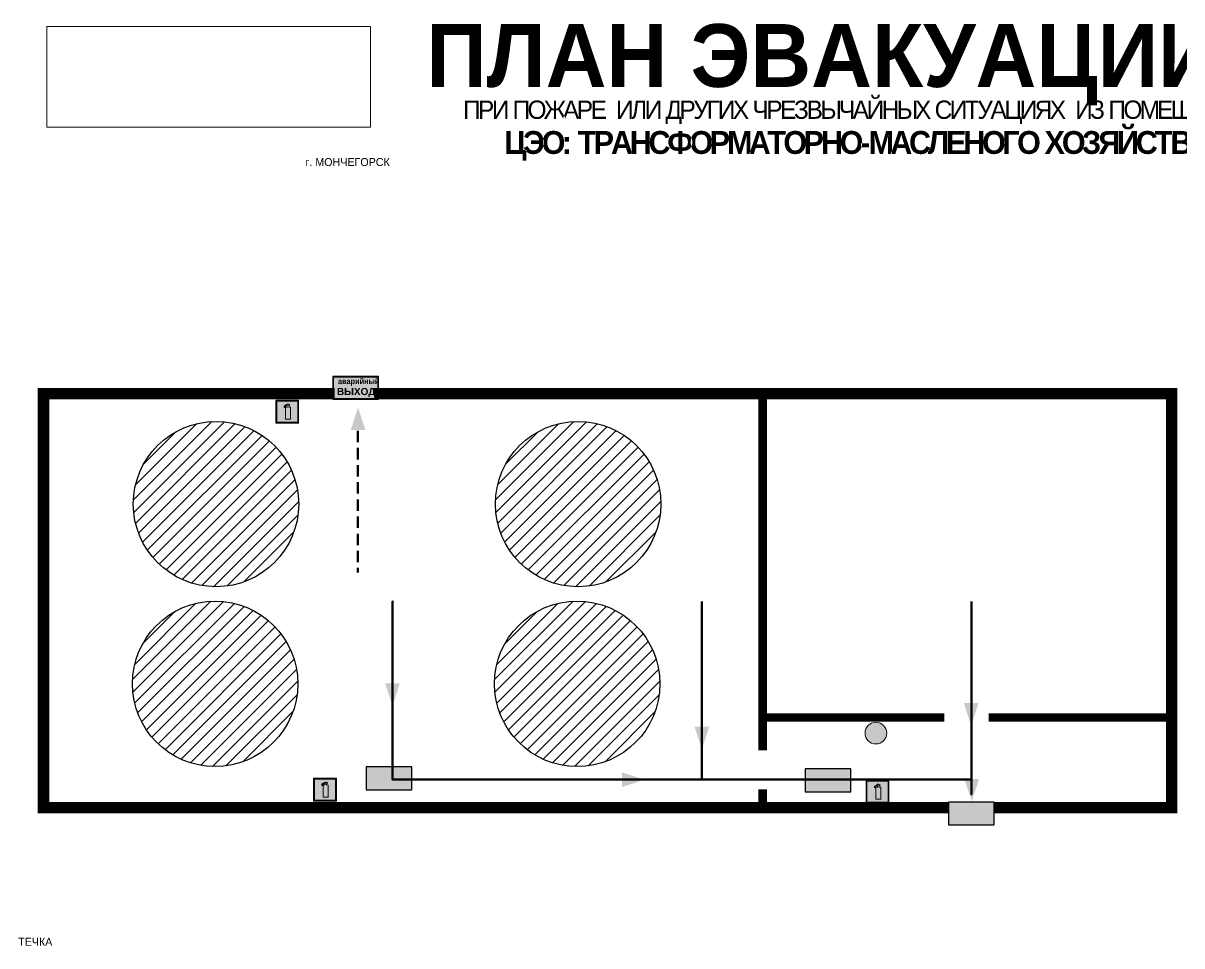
# Model space of a CAD drawing. Header units: millimetres. Extents: x 13114 to 67229, y 22859 to 38520.
# Drawn here: x 17880.1 to 18285.4, y 25122.9 to 25445.7 of the extents above; entities that cross this region are included whole.
import ezdxf

# ---------------------------------------------------------------- set-up
doc = ezdxf.new("R2010")
doc.units = ezdxf.units.MM
doc.linetypes.add('{ Wide Dash }', pattern=[12, 4, -2, 4, -2])
doc.layers.add('План_Штампы', color=7, linetype='Continuous')
doc.styles.add('обычный', font='arial.ttf')
picture_1 = doc.add_image_def('image1.jpg', size_in_pixel=(337, 105))

# ---------------------------------------------------------------- blocks, each defined once
blk = doc.blocks.new('A$C41C009D9')
at = {"true_color": 0xffffff}
blk.add_hatch(color=7, dxfattribs=at).paths.add_polyline_path([(0, 8), (-16, 8), (-16, 0), (0, 0)])
h = blk.add_hatch(color=126)
h.dxf.hatch_style = 1
h.paths.add_polyline_path([(-15.8, 7.8), (-15.8, 0.2), (-0.2, 0.2), (-0.2, 7.8)])
at = {"color": 126}
for points in [[(-16, 0), (0, 0), (0, 8), (-16, 8)], [(-16, 0), (0, 0), (0, 8), (-16, 8)], [(-15.8, 7.8), (-0.2, 7.8), (-0.2, 0.2), (-15.8, 0.2)]]:
    blk.add_lwpolyline(points, close=True, dxfattribs=at)
at = {"color": 7, "true_color": 0xffffff, "insert": (-15.8, 7.3), "char_height": 2.5, "width": 15.5999, "attachment_point": 1, "style": 'обычный'}
blk.add_mtext('\\pi1.6133;{\\fArial|b1|i0|c204|p34;\\H0.8x;\\W0.8;аварийный\\H1.25x;\\W1;\\P\\pi1.2327;ВЫХОД}', dxfattribs=at)
blk = doc.blocks.new('A$C7B4425F7')
at = {"true_color": 0xffffff}
blk.add_hatch(color=7, dxfattribs=at).paths.add_polyline_path([(0, 0), (-16, 0), (-16, -8), (0, -8)])
h = blk.add_hatch(color=126)
h.paths.add_polyline_path([(-0.2, -0.2), (-15.8, -0.2), (-15.8, -7.8), (-0.2, -7.8)])
h.paths.add_polyline_path([(-11.76, -2.03), (-11.76, -3.66), (-11.17, -3.66, -0.568275), (-11.17, -6.18), (-12.58, -6.18), (-12.58, -2.03)], flags=16)
h.paths.add_polyline_path([(-13.33, -4.12, -0.495768), (-13.59, -6.18), (-15.03, -6.18), (-15.03, -2.03), (-13.59, -2.03, -0.487973)], flags=16)
h.paths.add_polyline_path([(-10.25, -2.03), (-9.48, -2.03), (-9.48, -6.18), (-10.25, -6.18)], flags=16)
h.paths.add_polyline_path([(-13.84, -3.69), (-14.24, -3.69), (-14.24, -3.03), (-13.9, -3.03, -0.692621)], flags=0)
h.paths.add_polyline_path([(-9.15, -2.03), (-8.4, -2.03), (-8.04, -3.07), (-7.68, -2.03), (-6.93, -2.03), (-7.64, -4.1), (-6.93, -6.18), (-7.68, -6.18), (-8.04, -5.14), (-8.4, -6.18), (-9.15, -6.18), (-8.44, -4.1)], flags=16)
h.paths.add_polyline_path([(-11.76, -4.46), (-11.42, -4.46, -0.692621), (-11.36, -5.12), (-11.76, -5.12)], flags=0)
h.paths.add_polyline_path([(-13.9, -5.2), (-14.24, -5.2), (-14.24, -4.55), (-13.84, -4.55, -0.708038)], flags=0)
edge = h.paths.add_edge_path(flags=16)
edge.add_ellipse((-5.51, -4.08), major_axis=(0, 2.05), ratio=0.586184, start_angle=0, end_angle=360)
edge = h.paths.add_edge_path(flags=0)
edge.add_ellipse((-5.51, -4.08), major_axis=(0, 1.14), ratio=0.454828, start_angle=0, end_angle=360)
h.paths.add_polyline_path([(-4.13, -4.96, 0.377264), (-3.48, -4.52, 0.0555), (-3.16, -2.03), (-1.66, -2.03), (-1.66, -4.96), (-0.96, -4.96), (-0.96, -7.01), (-1.75, -7.01), (-1.75, -6.18), (-3.3, -6.18), (-3.3, -7.02), (-4.13, -7.02)], flags=16)
h.paths.add_polyline_path([(-2.73, -2.91), (-2.28, -2.91), (-2.28, -4.96), (-3.05, -4.96, 0.079136)], flags=0)
at = {"color": 126}
blk.add_lwpolyline([(-16, -8), (0, -8), (0, 0), (-16, 0)], close=True, dxfattribs=at)
blk = doc.blocks.new('A$C32E8229D')
at = {"true_color": 0xffffff}
blk.add_hatch(color=7, dxfattribs=at).paths.add_polyline_path([(0, 0), (0, -8), (16, -8), (16, 0)])
h = blk.add_hatch(color=126)
h.paths.add_polyline_path([(0.2, -0.2), (15.8, -0.2), (15.8, -7.8), (0.2, -7.8)])
h.paths.add_polyline_path([(13.49, -2.05), (12.08, -2.05), (11.37, -2.63, 0.162397), (11.29, -2.84), (11.29, -3.63), (10.35, -3.63), (10.35, -4.05), (11.68, -4.05), (11.68, -3.48), (12.26, -4.28), (11.29, -5.1), (11.29, -6.78), (11.85, -6.78), (11.85, -5.44), (12.8, -4.64), (12.8, -5.94), (14.46, -5.94), (14.46, -5.39), (13.45, -5.39), (13.45, -3.97), (12.46, -2.59), (13.15, -2.59), (13.69, -3.34), (14.18, -3)], flags=16)
h.paths.add_polyline_path([(10.74, -1.82, 1), (11.8, -1.82, 1)], flags=16)
h.paths.add_polyline_path([(9.39, -3.59), (5.99, -3.59), (6.56, -3.03), (5.91, -3.03), (5.1, -3.83), (5.91, -4.64), (6.56, -4.64), (5.99, -4.09), (9.39, -4.09)], flags=16)
h.paths.add_polyline_path([(4.29, -1.08), (1.72, -1.08), (1.72, -6.6), (4.29, -6.6)], flags=16)
at = {"color": 126}
blk.add_lwpolyline([(16, -8), (0, -8), (0, 0), (16, 0)], close=True, dxfattribs=at)
blk = doc.blocks.new('A$C3AD82952')
at = {"true_color": 0xf5f5ff}
h = blk.add_hatch(color=7, dxfattribs=at)
h.dxf.hatch_style = 1
h.paths.add_polyline_path([(8.21, 8.73, 0.414214), (7.89, 9.05), (7.22, 9.05), (7.22, 9.92), (7.59, 9.92, 1), (7.57, 10.36), (7.22, 10.36), (7.22, 10.6), (6.43, 10.6), (6.43, 10.36), (6.01, 10.36), (4.74, 9.59), (4.74, 8.69), (4.98, 8.73), (4.98, 9.26), (6.12, 9.91), (6.43, 9.91), (6.43, 9.05), (5.76, 9.05, 0.414214), (5.44, 8.73), (5.44, 2.2), (8.21, 2.2)], flags=0)
h.paths.add_polyline_path([(12.8, 12.8), (0, 12.8), (0, 0), (12.8, 0)])
h.paths.add_polyline_path([(0.51, 12.29), (12.29, 12.29), (12.29, 0.51), (0.51, 0.51)], flags=16)
h.paths.add_polyline_path([(4.74, 9.59), (6.01, 10.36), (6.43, 10.36), (6.43, 10.6), (7.22, 10.6), (7.22, 10.36), (7.59, 10.36, -0.94586), (7.59, 9.92), (7.22, 9.92), (7.22, 9.05), (7.89, 9.05, -0.414214), (8.21, 8.73), (8.21, 2.2), (5.44, 2.2), (5.44, 8.73, -0.414214), (5.76, 9.05), (6.43, 9.05), (6.43, 9.91), (6.12, 9.91), (4.98, 9.26), (4.98, 8.73), (4.74, 8.69)], flags=0)
h = blk.add_hatch(color=242)
h.dxf.hatch_style = 1
h.paths.add_polyline_path([(12.29, 12.29), (0.51, 12.29), (0.51, 0.51), (12.29, 0.51)])
h.paths.add_polyline_path([(4.74, 8.69), (4.74, 9.59), (6.01, 10.36), (6.43, 10.36), (6.43, 10.6), (7.22, 10.6), (7.22, 10.36), (7.59, 10.36, -0.94586), (7.59, 9.92), (7.22, 9.92), (7.22, 9.05), (7.89, 9.05, -0.414214), (8.21, 8.73), (8.21, 2.2), (5.44, 2.2), (5.44, 8.73, -0.414214), (5.76, 9.05), (6.43, 9.05), (6.43, 9.91), (6.12, 9.91), (4.98, 9.26), (4.98, 8.73)], flags=16)
h = blk.add_hatch(color=7, dxfattribs=at)
h.dxf.hatch_style = 1
h.paths.add_polyline_path([(8.21, 8.73, 0.414214), (7.89, 9.05), (7.22, 9.05), (7.22, 9.92), (7.59, 9.92, 1), (7.57, 10.36), (7.22, 10.36), (7.22, 10.6), (6.43, 10.6), (6.43, 10.36), (6.01, 10.36), (4.74, 9.59), (4.74, 8.69), (4.98, 8.73), (4.98, 9.26), (6.12, 9.91), (6.43, 9.91), (6.43, 9.05), (5.76, 9.05, 0.414214), (5.44, 8.73), (5.44, 2.2), (8.21, 2.2)])
at = {"color": 242, "lineweight": 5}
for p, q in [((0, 0), (0, 12.8)), ((0, 12.8), (12.8, 12.8)), ((6.01, 10.36), (4.74, 9.59)), ((4.74, 9.59), (4.74, 8.69)), ((4.74, 8.69), (4.98, 8.73)), ((4.98, 9.26), (6.12, 9.91)), ((4.98, 8.73), (4.98, 9.26)), ((5.44, 2.2), (5.44, 8.73)), ((5.76, 9.05), (6.43, 9.05)), ((6.01, 10.36), (6.43, 10.36)), ((6.12, 9.91), (6.43, 9.91)), ((7.22, 10.6), (6.43, 10.6)), ((6.43, 10.6), (6.43, 10.36)), ((6.43, 9.91), (6.43, 9.05)), ((7.22, 10.36), (7.22, 10.6)), ((7.59, 10.36), (7.22, 10.36)), ((7.22, 9.05), (7.22, 9.92)), ((7.59, 9.92), (7.22, 9.92)), ((7.89, 9.05), (7.22, 9.05)), ((8.21, 2.2), (8.21, 8.73)), ((12.8, 0), (12.8, 12.8)), ((0, 0), (12.8, 0)), ((5.44, 2.2), (8.21, 2.2))]:
    blk.add_line(p, q, dxfattribs=at)
blk.add_lwpolyline([(0.51, 12.29), (12.29, 12.29), (12.29, 0.51), (0.51, 0.51)], close=True, dxfattribs=at)
for centre, radius, start, end in [((5.76, 8.73), 0.32, 90, 180), ((7.58, 10.14), 0.223, 273.18746, 86.81254), ((7.89, 8.73), 0.32, 0, 90)]:
    blk.add_arc(centre, radius, start, end, dxfattribs=at)
blk = doc.blocks.new('A$C7B8C2D5B')
at = {"lineweight": 0}
h = blk.add_hatch(color=5, dxfattribs=at)
h.dxf.hatch_style = 1
h.paths.add_polyline_path([(1.4, -3.02, 1), (-2.11, -3.02, 1)])
at = {"color": 5, "lineweight": 0}
blk.add_circle((-0.36, -3.02), 1.75, dxfattribs=at)

msp = doc.modelspace()

# ---------------------------------------------------------------- hatches: boundary and pattern name
at = {"lineweight": 0}
h = msp.add_hatch(dxfattribs=at)
h.set_pattern_fill('ANSI31', color=256)
h.set_pattern_definition([(45, (-19200.0727, 20870.7407), (-2.24506403, 2.24506403), [])])
h.paths.add_polyline_path([(17918.65, 25277.45, 1), (17976.51, 25277.45, 1)])
h = msp.add_hatch(dxfattribs=at)
h.set_pattern_fill('ANSI31', color=256)
h.set_pattern_definition([(45, (-19073.4134, 20870.7407), (-2.24506403, 2.24506403), [])])
h.paths.add_polyline_path([(18045.3, 25277.45, 1), (18103.17, 25277.45, 1)])
h = msp.add_hatch(dxfattribs=at)
h.set_pattern_fill('ANSI31', color=256)
h.set_pattern_definition([(45, (-19200.4052, 20807.8472), (-2.24506403, 2.24506403), [])])
h.paths.add_polyline_path([(17918.31, 25214.56, 1), (17976.18, 25214.56, 1)])
h = msp.add_hatch(dxfattribs=at)
h.set_pattern_fill('ANSI31', color=256)
h.set_pattern_definition([(45, (-19073.746, 20807.8472), (-2.24506403, 2.24506403), [])])
h.paths.add_polyline_path([(18044.97, 25214.56, 1), (18102.84, 25214.56, 1)])

# ---------------------------------------------------------------- linework, layer by layer
at = {"lineweight": 100}
for points, const_width in [([(17989.05, 25316.1), (17887.24, 25316.1), (17887.24, 25171.24), (18203.68, 25171.24)], 4), ([(18219.53, 25171.24), (18281.88, 25171.24), (18281.88, 25316.1), (18002.91, 25316.1)], 4), ([(18138.83, 25191.23), (18138.83, 25314.56)], 3), ([(18138.83, 25202.78), (18202.3, 25202.78)], 3), ([(18217.86, 25202.78), (18281.1, 25202.78)], 3), ([(18138.83, 25171.24), (18138.83, 25177.68)], 3)]:
    msp.add_lwpolyline(points, dxfattribs=dict(at, const_width=const_width))
at = {"color": 126, "linetype": '{ Wide Dash }', "lineweight": 100, "true_color": 0x008754}
msp.add_lwpolyline([(17997.14, 25303.09), (17997.14, 25253.55)], dxfattribs=at)
at = {"color": 126, "lineweight": 100, "true_color": 0x008754}
for points in [[(18009.32, 25243.4), (18009.32, 25243.4), (18009.32, 25181.05), (18211.82, 25181.05), (18211.82, 25175.94), (18211.82, 25243.4)], [(18117.56, 25243.4), (18117.56, 25181.05)]]:
    msp.add_lwpolyline(points, dxfattribs=at)
for centre in [(17947.58, 25277.45), (18074.24, 25277.45), (17947.25, 25214.56), (18073.91, 25214.56)]:
    msp.add_circle(centre, 28.93)
at = {"layer": 'План_Штампы', "color": 126, "true_color": 0x008754}
for points in [[(17999.84, 25303.34), (17994.71, 25303.36), (17997.25, 25311.23)], [(18006.72, 25214.75), (18011.86, 25214.74), (18009.31, 25206.86)], [(18209.14, 25207.85), (18214.28, 25207.84), (18211.73, 25199.96)], [(18114.95, 25199.55), (18120.08, 25199.53), (18117.54, 25191.66)], [(18089.62, 25178.43), (18089.63, 25183.56), (18097.51, 25181.02)], [(18209.35, 25181.3), (18214.48, 25181.28), (18211.94, 25173.41)]]:
    msp.add_solid(points, dxfattribs=at)

# ---------------------------------------------------------------- block references
msp.add_blockref('A$C41C009D9', (18004.44, 25314.11))
for name, p, xscale, yscale, zscale in [('A$C3AD82952', (17968.49, 25305.75), 0.625, 0.625, 0.625), ('A$C7B8C2D5B', (18179.18, 25203.89), 2.177419353276491, 2.177419353276491, 2.177419353276491), ('A$C3AD82952', (17981.69, 25173.55), 0.625, 0.625, 0.625), ('A$C3AD82952', (18174.96, 25172.79), 0.625, 0.625, 0.625)]:
    msp.add_blockref(name, p, dxfattribs=dict(xscale=xscale, yscale=yscale, zscale=zscale))
at = {"layer": 'План_Штампы', "color": 126, "true_color": 0x008754, "xscale": -1}
for p in [(18016.08, 25185.49), (18169.67, 25184.76)]:
    msp.add_blockref('A$C32E8229D', p, dxfattribs=at)
at = {"layer": 'План_Штампы'}
msp.add_blockref('A$C7B4425F7', (18219.76, 25173.2), dxfattribs=at)

# ---------------------------------------------------------------- texts
at = {"lineweight": 0, "style": 'обычный'}
for s, insert, char_height, width, attachment_point in [('{\\fProxima Nova Rg|b1|i0|c204|p2;ПЛАН ЭВАКУАЦИИ}', (18021.12, 25445.37), 22, 493.8901, 1), ('\\pi-8.4,l8.4,t8.4;{\\fProxima Nova Rg|b0|i0|c204|p2;г. МОНЧЕГОРСК\\H1.1997x; }', (17993.61, 25397.09), 2.8, 126.6484, 5), ('\\pi-8.4,l8.4,t8.4;{\\fProxima Nova Rg|b0|i0|c204|p2;АПТЕЧКА\\H1.1667x; }', (17881.76, 25124.29), 2.8, 126.6484, 5)]:
    msp.add_mtext(s, dxfattribs=dict(at, insert=insert, char_height=char_height, width=width, attachment_point=attachment_point))
at = {"color": 0, "lineweight": 0, "insert": (18171.45, 25418.8), "char_height": 8, "width": 449.2158, "attachment_point": 5, "style": 'обычный'}
msp.add_mtext('{\\fArial Black|b1|i0|c204|p34;\\H2x;\\T0.85;  \\fArial Narrow|b0|i0|c204|p34;\\H0.8x;\\W0.9;\\P\\fProxima Nova Rg|b0|i0|c204|p2;\\H0.5x;\\W1;\\C256;ПРИ ПОЖАРЕ  ИЛИ ДРУГИХ ЧРЕЗВЫЧАЙНЫХ СИТУАЦИЯХ  ИЗ ПОМЕЩЕНИЙ \\fProxima Nova Rg|b1|i0|c204|p2;\\H1.25x;\\PЦЭО: ТРАНСФОРМАТОРНО-МАСЛЕНОГО ХОЗЯЙСТВА}', dxfattribs=at)

# ---------------------------------------------------------------- pictures from other files: only their frames are drawn
at = {"color": 7, "lineweight": 0, "true_color": 0xf5f5ff}
image = msp.add_image(picture_1, insert=(17888.46, 25409.27), size_in_units=(113.11, 35.24), dxfattribs=at)
image.dxf.flags = 7

doc.saveas('drawing.dxf')
